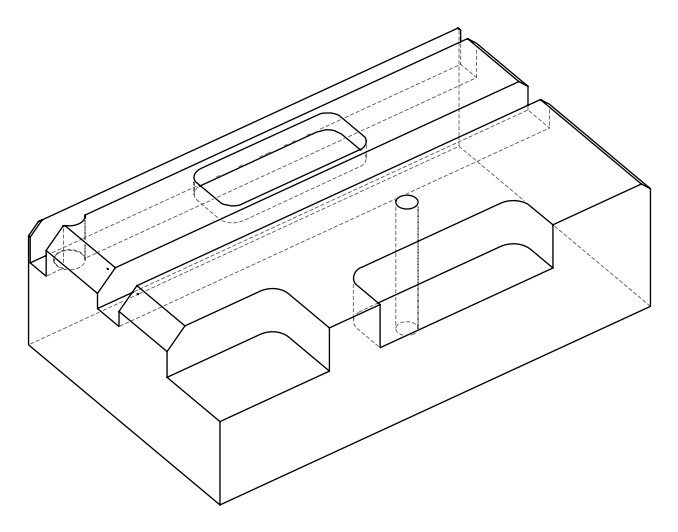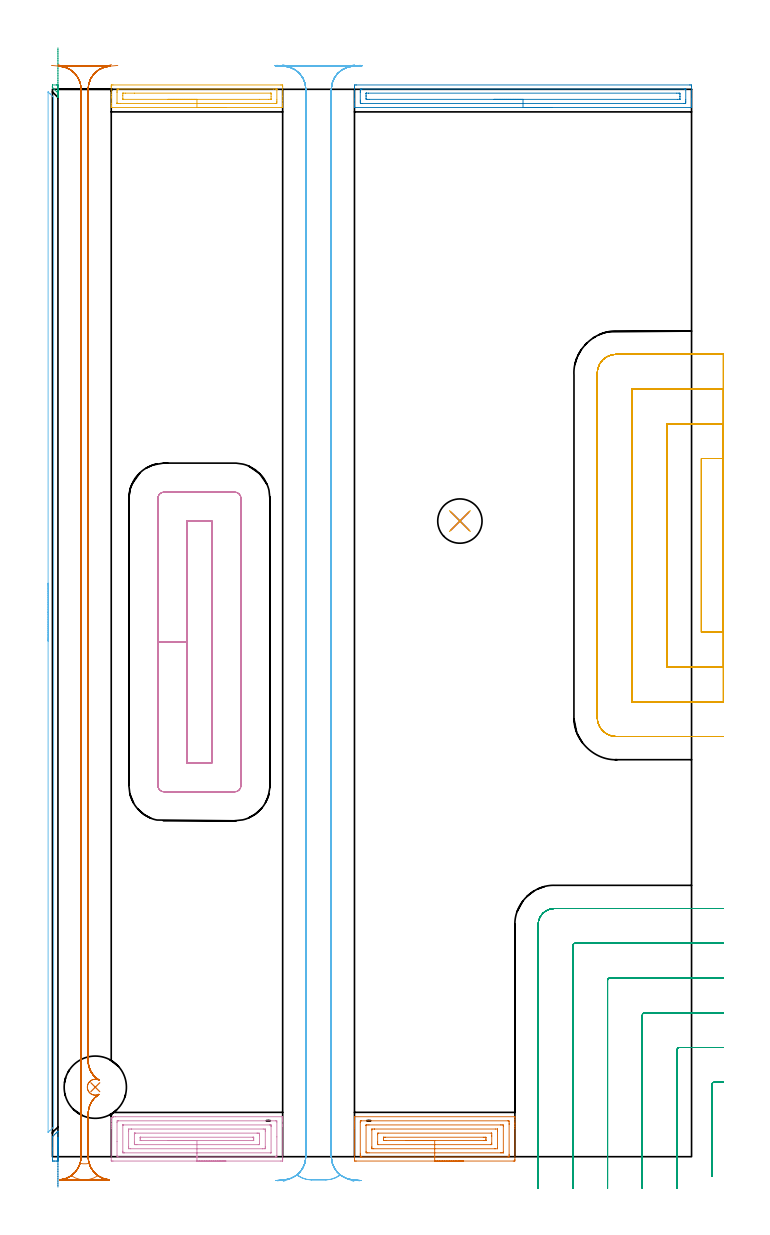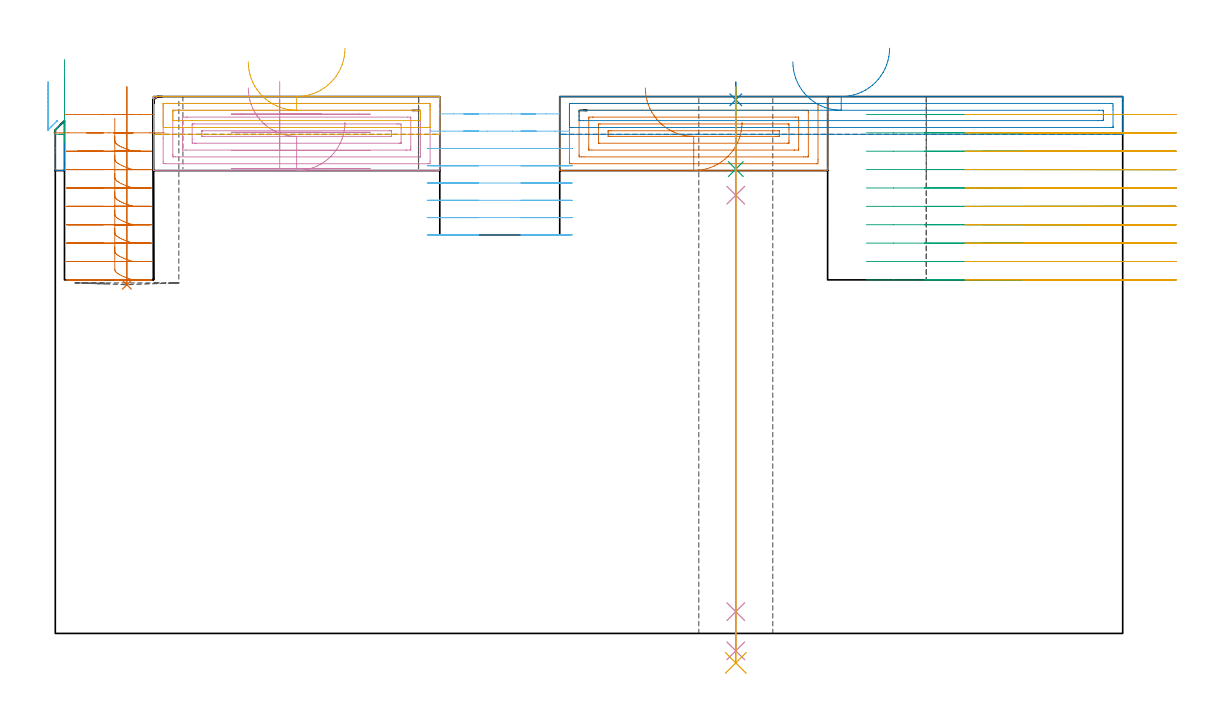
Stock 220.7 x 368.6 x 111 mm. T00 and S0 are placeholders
(PLAN: 17 operations, 8 tool changes, 87.5 min)
(1 INDEXABLE_INSERT_DRILL_BLIND_HOLE_FROM_SOLID | STEP1POCKET | NXT0302_014 | 0.17 min | 14014 mm3)
(2 AREA_MILL | FG_CHAMFER_SURFACE | UGT0205_001 | 0.25 min | 1073 mm3)
(3 AREA_MILL_1 | FG_CHAMFER_SURFACE_1 | UGT0205_001 | 0.17 min | 207 mm3)
(4 AREA_MILL_2 | FG_CHAMFER_SURFACE_2 | UGT0205_001 | 3.08 min | 8578 mm3)
(5 AREA_MILL_3 | FG_CHAMFER_SURFACE_3 | UGT0205_001 | 1.63 min | 2095 mm3)
(6 AREA_MILL_4 | FG_CHAMFER_SURFACE_4 | UGT0205_001 | 3.01 min | 8307 mm3)
(7 AREA_MILL_5 | FG_CHAMFER_SURFACE_5 | UGT0205_001 | 2.9 min | 8185 mm3)
(8 AREA_MILL_6 | FG_CHAMFER_SURFACE_6 | UGT0205_001 | 3.01 min | 3687 mm3)
(9 MILL_CORNER_NOTCH_RECTANGULAR | CORNER_NOTCH_RECTANGULAR | NXT0201_012 | Follow Part, ap 4, ae 75% | 13.46 min | 214292 mm3)
(10 MILL_RECTANGULAR_POCKET | POCKET_RECTANGULAR_STRAIGHT | UGT0201_094 | Follow Part, ap 5, ae 75% | 4.08 min | 87718 mm3)
(11 MILL_SLOT | SLOT_PARTIAL_RECTANGULAR | NXT0201_012 | Follow Part, ap 4, ae 75% | 23.76 min | 224306 mm3)
(12 MILL_RECTANGULAR_SLOT | SLOT_RECTANGULAR | NXT0201_012 | Follow Part, ap 4, ae 75% | 13.69 min | 259428 mm3)
(13 MILL_RECTANGULAR_SLOT_1 | SLOT_RECTANGULAR_1 | NXT0201_012 | Follow Part, ap 4, ae 75% | 17.2 min | 239631 mm3)
(14 SPOT_DRILL | STEP1HOLE | NXT0321_9005460120000 | 0.03 min | 16 mm3)
(15 DRILL_BLIND_HOLE_INTO_CENTER | STEP1HOLE | NXT0301_127 | 0.07 min | 1095 mm3)
(16 GUN_DRILL_THROUGH_HOLE | STEP1HOLE | UGT0307_006 | 0.54 min | 6108 mm3)
(17 DRILL_TO_ENLARGE_THROUGH_HOLE | STEP1HOLE | UGT0301_283 | 0.48 min | 13151 mm3)
(TOOL NXT0302_014 | Index. Insert Drill 21.5mm [880-D2150L25-03] | D21.5 PA176 FL65 Z2)
(TOOL UGT0205_001 | Chamfer Mill 20 x 3 x 45 deg. | D20 FL50 Z2)
(TOOL NXT0201_012 | ENDMILL 16mm [2P460-1600-NA 1630] | D16 FL38 Z6)
(TOOL UGT0201_094 | End mill 20 mm | D20 FL38 Z4)
(TOOL NXT0321_9005460120000 | NC Spot Drill, 142deg, 12mm, Carbide, Uncoated | D12 PA142 FL30 Z2)
(TOOL NXT0301_127 | Carbide Drill 10mm [861.1-1000-030A1-GP GC34] | D10 PA150 FL31.2 Z2)
(TOOL UGT0307_006 | Gun Drill 9 mm | D9 PA130 FL24 Z1)
(TOOL UGT0301_283 | Twist Drill 15.3 mm | D15.3 PA118 FL120 Z2)
(OP 1 INDEXABLE_INSERT_DRILL_BLIND_HOLE_FROM_SOLID)
G17 G21 G94 G90
T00 M6
G54
G17 G0 G90 X14.8 Y24. S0 M3
G43 Z121. H1
G94 G81 G98 Z72.1 F250. R113.
G80
M5
M2
(OP 2 AREA_MILL)
G17 G21 G94 G90
T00 M6
G54
G17 G0 G90 X1.9 Y3.655 S1061 M3
G43 Z121. H0
Z114.989
G94 G1 Y4.244 Z114.346 F250.
Y4.775 Z113.654
Y5.244 Z112.918
Y5.646 Z112.144
Y5.98 Z111.338
Y6.242 Z110.506
Y6.431 Z109.654
Y6.545 Z108.789
Y6.583 Z107.918
Y6.545 Z107.046
Y6.431 Z106.181
Y6.242 Z105.33
Y5.979 Z104.498
Y5.645 Z103.692
Y5.242 Z102.918
Y4.774 Z102.182
Y4.242 Z101.49
Y3.653 Z100.847
Y-0.783 Z96.413
X1.896 Y-1.156 Z96.04
X1.89 Y-1.491 Z95.705
X1.737 Y-1.496 Z95.702
X1.393 Y-1.5 Z95.7
X0.856
X0.511
X0.163 Y-1.496 Z95.702
X0.01 Y-1.491 Z95.705
X0. Y-1.156 Z96.04
Y2.339 Z99.533
Y3.086 Z100.284
Y3.213 Z100.411
Y6.708 Z103.907
X0.001 Y6.833 Z104.031
X0.01 Y6.899 Z104.097
X0.144 Y7.045 Z104.244
X0.68 Y7.582 Z104.778
X1.18 Y8.08 Z105.28
X1.393 Y8.294 Z105.492
X1.553 Y8.456 Z105.651
X1.835 Y8.736 Z105.935
X1.862 Y8.76 Z105.958
X1.89 Y8.783 Z105.977
X1.9 Y8.701 Z105.898
Y4.833 Z102.032
Y4.087 Z101.28
Y3.653 Z100.847
Y3.009 Z100.258
Y2.317 Z99.728
Y1.581 Z99.26
Y0.806 Z98.857
Y0. Z98.524
Y-0.832 Z98.263
Y-1.684 Z98.074
Y-2.549 Z97.961
Y-3.421 Z97.924
Y-4.292 Z97.963
Y-5.157 Z98.077
Y-6.008 Z98.267
Y-6.84 Z98.53
Y-7.646 Z98.864
Y-8.419 Z99.268
Y-9.155 Z99.737
Y-9.846 Z100.269
Y-10.489 Z100.859
G0 Z121.
M5
M2
(OP 3 AREA_MILL_1)
G17 G21 G94 G90
T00 M6
G54
G17 G0 G90 X1.899 Y382.922 S1061 M3
G43 Z121. H0
Z104.519
G94 G1 Y382.279 Z103.93 F250.
Y381.586 Z103.399
Y380.851 Z102.93
X1.9 Y380.077 Z102.527
Y379.271 Z102.193
Y378.439 Z101.931
Y377.587 Z101.742
Y376.722 Z101.628
Y375.851 Z101.59
Y374.979 Z101.628
Y374.114 Z101.742
Y373.262 Z101.931
Y372.43 Z102.193
Y371.624 Z102.527
Y370.851 Z102.93
Y370.115 Z103.399
Y369.423 Z103.93
Y368.78 Z104.519
X1.899 Y367.541 Z105.756
X1.89 Y367.463 Z105.833
X1.869 Y367.459 Z105.838
X1.81 Y367.463 Z105.836
X1.733 Y367.466 Z105.832
X1.366 Y367.833 Z105.465
X0.479 Y368.729 Z104.569
X0.428 Y368.78 Z104.518
X0.291 Y368.919 Z104.381
X0.183 Y369.03 Z104.269
X0.073 Y369.151 Z104.148
X0.019 Y369.22 Z104.078
X0.001 Y369.246 Z104.052
X-0.052 Y369.35 Z103.947
X-0.049 Y369.411 Z103.886
X-0.026 Y369.66 Z103.638
X-0.01 Y369.837 Z103.462
X0.006 Y370.097 Z103.203
X0.007 Y370.1 Z103.2
X0.035
X1.366
X1.589 Y370.099 Z103.201
X1.81 Y370.095 Z103.205
X1.898 Y370.092 Z103.206
X1.9 Y368.78 Z104.519
Y368.19 Z105.162
Y367.659 Z105.855
Y367.19 Z106.59
Y366.788 Z107.364
Y366.454 Z108.17
Y366.191 Z109.002
Y366.003 Z109.854
Y365.889 Z110.719
Y365.851 Z111.59
Y365.889 Z112.462
Y366.003 Z113.327
Y366.191 Z114.179
Y366.454 Z115.011
Y366.788 Z115.817
Y367.19 Z116.59
Y367.659 Z117.326
Y368.19 Z118.018
Y368.78 Z118.661
G0 Z121.
M5
M2
(OP 4 AREA_MILL_2)
G17 G21 G94 G90
T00 M6
G54
G17 G0 G90 X59.9 Y-1.5 S1061 M3
G43 Z121. H0
Z105.7
G94 G1 X59.862 Z104.828 F250.
X59.748 Z103.963
X59.559 Z103.112
X59.297 Z102.28
X58.963 Z101.474
X58.56 Z100.7
X58.091 Z99.964
X57.56 Z99.272
X56.971 Z98.629
X56.328 Z98.039
X55.636 Z97.508
X54.9 Z97.04
X54.126 Z96.637
X53.32 Z96.303
X52.488 Z96.041
X51.636 Z95.852
X50.772 Z95.738
X49.9 Z95.7
X20.902
X20.554 Y-1.496 Z95.702
X20.31 Y-1.492 Z95.706
X20.3 Y-1.244 Z95.954
Y9.703 Z106.897
Y10.28 Z107.477
Y10.591 Z107.787
Y11.168 Z108.364
Y11.479 Z108.674
Y12.101 Z109.3
Y12.633 Z109.832
X20.308 Y13.255 Z110.454
X20.31 Y13.263 Z110.462
X20.456 Y13.362 Z110.561
X20.537 Y13.415 Z110.614
X20.981 Y13.708 Z110.907
X21.12 Y13.797 Z110.988
X21.795 Y13.8 Z111.
X79.344
X79.49 Y13.797 Z110.988
X79.492 Y13.766 Z110.958
X79.5 Y13.418 Z110.617
Y12.989 Z110.188
Y12.367 Z109.562
Y11.168 Z108.365
Y10.591 Z107.785
Y-0.666 Z96.531
X79.497 Y-0.955 Z96.242
X79.492 Y-1.492 Z95.706
X79.439 Y-1.494 Z95.704
X78.898 Y-1.5 Z95.7
X49.9
Y-0.086 Z97.114
X22.687 Y-0.085 Z97.115
X22.31 Y-0.067 Z97.133
X22.301 Y0.317 Z97.517
X22.3 Y5.203 Z102.403
X22.301 Y11.863 Z109.063
X22.31 Y12.367 Z109.567
X22.669 Y12.385 Z109.585
X22.687 Y12.386 Z109.586
X77.113 Y12.385 Z109.585
X77.49 Y12.367 Z109.567
X77.499 Y11.983 Z109.183
X77.5 Y6.846 Z104.046
X77.499 Y0.437 Z97.637
X77.49 Y-0.067 Z97.133
X77.132 Y-0.085 Z97.115
X77.113 Y-0.086 Z97.114
X49.9
Y1.328 Z98.528
X24.853 Y1.329 Z98.529
X24.471 Y1.332 Z98.532
X24.345 Y1.335 Z98.535
X24.31 Y1.34 Z98.54
X24.305 Y1.425 Z98.625
X24.302 Y1.539 Z98.739
X24.3 Y1.709 Z98.909
Y1.88 Z99.08
X24.301 Y10.76 Z107.96
X24.31 Y10.931 Z108.131
X24.313 Y10.966 Z108.166
X24.329 Y10.968 Z108.168
X24.376 Y10.97 Z108.17
X24.471 Y10.971 Z108.171
X74.947
X75.329 Y10.968 Z108.168
X75.455 Y10.965 Z108.165
X75.49 Y10.96 Z108.16
X75.495 Y10.875 Z108.075
X75.498 Y10.761 Z107.961
X75.5 Y10.591 Z107.791
Y10.42 Z107.62
X75.499 Y1.54 Z98.74
X75.49 Y1.369 Z98.569
X75.487 Y1.334 Z98.534
X75.471 Y1.332 Z98.532
X75.424 Y1.33 Z98.53
X75.329 Y1.329 Z98.529
X49.9 Y1.328 Z98.528
Y2.743 Z99.943
X27.002
X26.373 Y2.75 Z99.95
X26.31 Y2.757 Z99.957
X26.305 Y2.85 Z100.05
X26.302 Y3.047 Z100.247
X26.3 Y3.442 Z100.642
Y8.814 Z106.014
X26.302 Y9.236 Z106.436
X26.305 Y9.447 Z106.647
X26.31 Y9.546 Z106.746
X26.408 Y9.551 Z106.751
X27.148 Y9.557 Z106.757
X27.294
X72.799
X73.427 Y9.55 Z106.75
X73.49 Y9.543 Z106.743
X73.495 Y9.45 Z106.65
X73.498 Y9.253 Z106.453
X73.5 Y8.858 Z106.058
Y3.486 Z100.686
X73.498 Y3.064 Z100.264
X73.495 Y2.853 Z100.053
X73.49 Y2.754 Z99.954
X73.392 Y2.749 Z99.949
X72.652 Y2.743 Z99.943
X72.506
X49.9
Y4.157 Z101.357
X29.15
X28.933 Y4.158 Z101.358
X28.715 Y4.161 Z101.361
X28.31 Y4.171 Z101.371
X28.306 Y4.374 Z101.574
X28.3 Y5.003 Z102.203
Y7.926 Z105.126
X28.302 Y8.084 Z105.284
X28.305 Y8.122 Z105.322
X28.309 Y8.136 Z105.336
X28.352 Y8.139 Z105.339
X28.497 Y8.142 Z105.342
X28.715 Y8.143 Z105.343
X70.65
X70.867 Y8.142 Z105.342
X71.085 Y8.139 Z105.339
X71.49 Y8.129 Z105.329
X71.494 Y7.926 Z105.126
X71.5 Y7.297 Z104.497
Y4.374 Z101.574
X71.498 Y4.216 Z101.416
X71.495 Y4.178 Z101.378
X71.491 Y4.164 Z101.364
X71.448 Y4.161 Z101.361
X71.303 Y4.158 Z101.358
X71.085 Y4.157 Z101.357
X49.9
Y5.571 Z102.771
X30.717
X30.405 Y5.573 Z102.773
X30.342 Y5.575 Z102.775
X30.316 Y5.578 Z102.778
X30.31 Y5.589 Z102.789
X30.303 Y5.674 Z102.874
X30.301 Y6.15 Z103.35
X30.302 Y6.563 Z103.763
X30.308 Y6.703 Z103.903
X30.31 Y6.722 Z103.922
X30.319 Y6.724 Z103.924
X30.354 Y6.727 Z103.927
X30.426 Y6.728 Z103.928
X69.083
X69.395 Y6.727 Z103.927
X69.458 Y6.725 Z103.925
X69.484 Y6.722 Z103.922
X69.49 Y6.711 Z103.911
X69.497 Y6.626 Z103.826
X69.499 Y6.15 Z103.35
X69.498 Y5.737 Z102.937
X69.492 Y5.597 Z102.797
X69.49 Y5.578 Z102.778
X69.481 Y5.576 Z102.776
X69.446 Y5.573 Z102.773
X69.374 Y5.572 Z102.772
X49.9 Y5.571 Z102.771
X49.028 Z102.809
X48.163 Z102.923
X47.312 Z103.112
X46.48 Z103.374
X45.674 Z103.708
X44.9 Z104.111
X44.164 Z104.58
X43.472 Z105.111
X42.829 Z105.7
X42.24 Z106.343
X41.708 Z107.035
X41.24 Z107.771
X40.837 Z108.545
X40.503 Z109.351
X40.241 Z110.183
X40.052 Z111.035
X39.938 Z111.899
X39.9 Z112.771
G0 Z121.
M5
M2
(OP 5 AREA_MILL_3)
G17 G21 G94 G90
T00 M6
G54
G17 G0 G90 X59.9 Y362.3 S1061 M3
G43 Z121. H0
G94 G1 X59.862 Z120.128 F250.
X59.748 Z119.263
X59.559 Z118.412
X59.297 Z117.58
X58.963 Z116.774
X58.56 Z116.
X58.092 Z115.264
X57.56 Z114.572
X56.971 Z113.929
X56.328 Z113.339
X55.636 Z112.808
X54.9 Z112.34
X54.126 Z111.937
X53.32 Z111.603
X52.488 Z111.341
X51.636 Z111.152
X50.772 Z111.038
X49.9 Z111.
X20.456
X20.31 Y362.302 Z110.988
X20.302 Y362.435 Z110.857
X20.3 Y362.574 Z110.725
Y362.954 Z110.345
Y363.568 Z109.726
Y365.63 Z107.667
Y366.197 Z107.097
Y366.792 Z106.503
Y369.424 Z103.873
X20.303 Y369.709 Z103.588
X20.31 Y370.092 Z103.205
X20.508 Y370.096 Z103.202
X20.902 Y370.1 Z103.2
X78.898 Y370.099 Z103.201
X79.292 Y370.096 Z103.202
X79.49 Y370.092 Z103.205
X79.5 Y369.709 Z103.588
Y366.2 Z107.095
Y364.753 Z108.544
Y363.568 Z109.726
Y362.954 Z110.345
Y362.574 Z110.725
X79.498 Y362.435 Z110.857
X79.49 Y362.302 Z110.988
X79.344 Y362.3 Z111.
X49.9
Y363.714 Z109.586
X23.431
X22.687 Y363.715 Z109.585
X22.536 Y363.717 Z109.583
X22.342 Y363.721 Z109.579
X22.309 Y363.729 Z109.571
X22.305 Y363.754 Z109.546
X22.303 Y363.781 Z109.519
X22.3 Y363.948 Z109.352
Y367.457 Z105.843
X22.303 Y367.954 Z105.346
X22.308 Y368.327 Z104.973
X22.325 Y368.679 Z104.621
X22.687 Y368.684 Z104.616
X22.836 Y368.685 Z104.615
X76.369 Y368.686 Z104.614
X77.113 Y368.685 Z104.615
X77.264 Y368.683 Z104.617
X77.458 Y368.679 Z104.621
X77.491 Y368.671 Z104.629
X77.495 Y368.646 Z104.654
X77.497 Y368.619 Z104.681
X77.5 Y368.451 Z104.849
Y364.943 Z108.357
X77.497 Y364.446 Z108.854
X77.492 Y364.073 Z109.227
X77.475 Y363.721 Z109.579
X77.113 Y363.716 Z109.584
X76.964 Y363.715 Z109.585
X49.9 Y363.714 Z109.586
Y365.128 Z108.172
X24.405 Y365.129 Z108.171
X24.353 Y365.131 Z108.169
X24.32 Y365.134 Z108.166
X24.31 Y365.137 Z108.163
X24.308 Y365.155 Z108.145
X24.302 Y365.323 Z107.977
X24.3 Y365.491 Z107.809
Y366.368 Z106.932
X24.302 Y367.077 Z106.223
X24.305 Y367.241 Z106.059
X24.31 Y367.263 Z106.037
X24.325 Y367.266 Z106.034
X24.373 Y367.269 Z106.031
X24.471 Y367.27 Z106.03
X25.166 Y367.271 Z106.029
X28.289
X75.395
X75.447 Y367.269 Z106.031
X75.48 Y367.265 Z106.035
X75.49 Y367.263 Z106.037
X75.492 Y367.245 Z106.055
X75.498 Y367.077 Z106.223
X75.5 Y366.909 Z106.391
Y366.032 Z107.268
X75.498 Y365.323 Z107.977
X75.495 Y365.159 Z108.141
X75.49 Y365.137 Z108.163
X75.475 Y365.134 Z108.166
X75.427 Y365.131 Z108.169
X75.329 Y365.129 Z108.171
X74.634 Y365.128 Z108.172
X71.542
X49.9
X49.028 Z108.21
X48.164 Z108.323
X47.312 Z108.512
X46.48 Z108.775
X45.674 Z109.108
X44.9 Z109.511
X44.164 Z109.98
X43.472 Z110.511
X42.829 Z111.1
X42.24 Z111.744
X41.708 Z112.436
X41.24 Z113.172
X40.837 Z113.945
X40.503 Z114.751
X40.241 Z115.583
X40.052 Z116.435
X39.938 Z117.3
X39.9 Z118.172
G0 Z121.
M5
M2
(OP 6 AREA_MILL_4)
G17 G21 G94 G90
T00 M6
G54
G17 G0 G90 X-1.5 Y178.05 S1061 M3
G43 Z121. H0
Z114.1
G94 G1 Y178.088 Z113.228 F250.
Y178.202 Z112.364
Y178.391 Z111.512
Y178.653 Z110.68
Y178.987 Z109.874
Y179.39 Z109.1
Y179.859 Z108.364
Y180.39 Z107.672
Y180.979 Z107.029
Y181.622 Z106.44
Y182.314 Z105.909
Y183.05 Z105.44
Y183.824 Z105.037
Y184.63 Z104.703
Y185.462 Z104.441
Y186.314 Z104.252
Y187.178 Z104.138
Y188.05 Z104.1
Y367.428
X-1.497 Y367.683 Z104.103
X-1.495 Y367.685 Z104.104
X-1.482 Y367.683 Z104.117
X-0.993 Y367.194 Z104.603
X-0.887 Y367.087 Z104.712
X-0.804 Y367.004 Z104.796
X-0.698 Y366.899 Z104.898
X0.335 Y365.865 Z105.934
X0.347 Y365.853 Z105.944
X0.4 Y365.795 Z105.981
Y365.301 Z106.
Y10.799
Y10.305 Z105.981
X0.347 Y10.245 Z105.944
X-0.887 Y9.013 Z104.713
X-1.333 Y8.566 Z104.265
X-1.435 Y8.468 Z104.163
X-1.492 Y8.419 Z104.106
X-1.499 Y8.534 Z104.101
X-1.5 Y8.566 Z104.1
Y188.05
Y188.922 Z104.138
Y189.787 Z104.252
Y190.638 Z104.441
Y191.47 Z104.703
Y192.276 Z105.037
Y193.05 Z105.44
Y193.786 Z105.909
Y194.478 Z106.44
Y195.121 Z107.029
Y195.71 Z107.672
Y196.242 Z108.364
Y196.71 Z109.1
Y197.113 Z109.874
Y197.447 Z110.68
Y197.709 Z111.512
Y197.898 Z112.364
Y198.012 Z113.228
Y198.05 Z114.1
G0 Z121.
M5
M2
(OP 7 AREA_MILL_5)
G17 G21 G94 G90
T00 M6
G54
G17 G0 G90 X142. Y-1.5 S1061 M3
G43 Z121. H0
Z105.7
G94 G1 X141.962 Z104.828 F250.
X141.848 Z103.963
X141.659 Z103.112
X141.397 Z102.28
X141.063 Z101.474
X140.66 Z100.7
X140.192 Z99.964
X139.66 Z99.272
X139.071 Z98.629
X138.428 Z98.039
X137.736 Z97.508
X137. Z97.04
X136.226 Z96.637
X135.42 Z96.303
X134.588 Z96.041
X133.737 Z95.852
X132.872 Z95.738
X132. Z95.7
X104.866
X104.519 Y-1.496 Z95.702
X104.31 Y-1.491 Z95.705
X104.3 Y-1.278 Z95.919
Y9.703 Z106.897
Y10.349 Z107.546
Y10.591 Z107.788
Y11.237 Z108.434
Y11.479 Z108.675
Y11.963 Z109.162
Y12.771 Z109.97
Y13.255 Z110.454
Y13.503 Z110.702
X104.306 Y13.774 Z110.966
X104.31 Y13.797 Z110.989
X104.421 Y13.8 Z111.
X159.579
X159.69 Y13.797 Z110.989
X159.694 Y13.774 Z110.966
X159.7 Y13.503 Z110.702
Y12.771 Z109.97
Y11.963 Z109.162
Y11.479 Z108.675
Y11.237 Z108.434
Y10.591 Z107.788
Y10.349 Z107.546
Y9.703 Z106.897
Y-0.955 Z96.242
X159.698 Y-1.28 Z95.917
X159.69 Y-1.491 Z95.705
X159.479 Y-1.499 Z95.699
X159.134 Y-1.5 Z95.7
X132.
Y-0.086 Z97.114
X106.664 Y-0.085 Z97.115
X106.645
X106.31 Y-0.067 Z97.133
X106.302 Y0.276 Z97.476
X106.3 Y0.821 Z98.021
Y1.166 Z98.366
X106.301 Y11.822 Z109.022
X106.31 Y12.367 Z109.567
X106.627 Y12.385 Z109.585
X106.645
X157.336
X157.355
X157.69 Y12.367 Z109.567
X157.698 Y12.024 Z109.224
X157.7 Y11.479 Z108.679
Y11.134 Z108.334
Y0.821 Z98.021
X157.699 Y0.478 Z97.678
X157.69 Y-0.067 Z97.133
X157.373 Y-0.085 Z97.115
X157.355
X132. Y-0.086 Z97.114
Y1.328 Z98.528
X109.314 Y1.329 Z98.529
X108.804 Y1.331 Z98.531
X108.425 Y1.335 Z98.535
X108.31 Y1.343 Z98.543
X108.303 Y1.585 Z98.785
X108.301 Y1.709 Z98.909
X108.3 Y10.715 Z107.915
X108.303 Y10.839 Z108.039
X108.309 Y10.922 Z108.122
X108.315 Y10.965 Z108.165
X108.33 Y10.967 Z108.167
X108.425 Y10.969 Z108.169
X108.933 Y10.971 Z108.171
X109.314 Y10.972 Z108.172
X154.686 Y10.971 Z108.171
X155.196 Y10.969 Z108.169
X155.575 Y10.964 Z108.164
X155.69 Y10.957 Z108.157
X155.697 Y10.715 Z107.915
X155.699 Y10.591 Z107.791
X155.7 Y1.585 Z98.785
X155.697 Y1.461 Z98.661
X155.691 Y1.378 Z98.578
X155.685 Y1.334 Z98.534
X155.67 Y1.333 Z98.533
X155.575 Y1.331 Z98.531
X155.067 Y1.329 Z98.529
X154.686 Y1.328 Z98.528
X132.
Y2.743 Z99.943
X110.947
X110.336 Y2.75 Z99.95
X110.31 Y2.753 Z99.953
X110.306 Y2.791 Z99.991
X110.302 Y2.876 Z100.076
X110.301 Y3.047 Z100.247
X110.3 Y3.39 Z100.59
X110.301 Y9.21 Z106.41
X110.302 Y9.408 Z106.608
X110.306 Y9.507 Z106.707
X110.31 Y9.55 Z106.75
X110.354 Y9.552 Z106.752
X111.094 Y9.557 Z106.757
X111.239
X153.053
X153.665 Y9.55 Z106.75
X153.69 Y9.547 Z106.747
X153.694 Y9.509 Z106.709
X153.698 Y9.424 Z106.624
X153.699 Y9.253 Z106.453
X153.7 Y8.91 Z106.11
X153.699 Y3.09 Z100.29
X153.698 Y2.891 Z100.091
X153.694 Y2.793 Z99.993
X153.69 Y2.75 Z99.95
X153.646 Y2.748 Z99.948
X152.907 Y2.743 Z99.943
X152.761
X132.
Y4.157 Z101.357
X112.511 Y4.158 Z101.358
X112.395 Y4.16 Z101.36
X112.324 Y4.164 Z101.364
X112.31 Y4.185 Z101.385
X112.305 Y4.374 Z101.574
X112.3 Y4.945 Z102.145
Y5.262 Z102.462
Y7.61 Z104.81
X112.302 Y7.926 Z105.126
X112.305 Y8.069 Z105.269
X112.31 Y8.134 Z105.334
X112.439 Y8.138 Z105.338
X112.656 Y8.142 Z105.342
X151.489
X151.605 Y8.14 Z105.34
X151.676 Y8.136 Z105.336
X151.69 Y8.115 Z105.315
X151.695 Y7.926 Z105.126
X151.7 Y7.355 Z104.555
Y7.038 Z104.238
Y4.69 Z101.89
X151.698 Y4.374 Z101.574
X151.695 Y4.231 Z101.431
X151.69 Y4.166 Z101.366
X151.562 Y4.162 Z101.362
X151.344 Y4.158 Z101.358
X132. Y4.157 Z101.357
Y5.571 Z102.771
X115.231 Y5.572 Z102.772
X114.652 Y5.575 Z102.775
X114.335 Y5.578 Z102.778
X114.309 Y5.585 Z102.785
X114.304 Y5.609 Z102.809
X114.301 Y6.15 Z103.35
Y6.501 Z103.701
X114.305 Y6.619 Z103.819
X114.31 Y6.711 Z103.911
X114.315 Y6.723 Z103.923
X114.327 Y6.725 Z103.925
X114.362 Y6.727 Z103.927
X114.652 Y6.728 Z103.928
X114.962 Y6.729 Z103.929
X148.769 Y6.728 Z103.928
X149.348 Y6.725 Z103.925
X149.665 Y6.722 Z103.922
X149.691 Y6.715 Z103.915
X149.696 Y6.691 Z103.891
X149.699 Y6.15 Z103.35
Y5.799 Z102.999
X149.695 Y5.681 Z102.881
X149.69 Y5.589 Z102.789
X149.685 Y5.577 Z102.777
X149.673 Y5.575 Z102.775
X149.638 Y5.573 Z102.773
X149.348 Y5.571 Z102.771
X149.038
X132.
X131.128 Z102.809
X130.264 Z102.923
X129.412 Z103.112
X128.58 Z103.374
X127.774 Z103.708
X127. Z104.111
X126.264 Z104.579
X125.572 Z105.111
X124.929 Z105.7
X124.34 Z106.343
X123.809 Z107.035
X123.34 Z107.771
X122.937 Z108.545
X122.603 Z109.351
X122.341 Z110.183
X122.152 Z111.035
X122.038 Z111.899
X122. Z112.771
G0 Z121.
M5
M2
(OP 8 AREA_MILL_6)
G17 G21 G94 G90
T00 M6
G54
G17 G0 G90 X172.5 Y362.3 S1061 M3
G43 Z121. H0
G94 G1 X172.462 Z120.128 F250.
X172.348 Z119.263
X172.159 Z118.412
X171.897 Z117.58
X171.563 Z116.774
X171.16 Z116.
X170.691 Z115.264
X170.16 Z114.572
X169.571 Z113.929
X168.928 Z113.339
X168.236 Z112.808
X167.5 Z112.34
X166.726 Z111.937
X165.92 Z111.603
X165.088 Z111.341
X164.236 Z111.152
X163.372 Z111.038
X162.5 Z111.
X104.465
X104.31 Y362.302 Z110.988
X104.302 Y362.442 Z110.85
X104.3 Y362.589 Z110.711
Y362.922 Z110.378
Y363.568 Z109.726
Y364.769 Z108.528
Y365.323 Z107.971
Y369.432 Z103.865
X104.303 Y369.709 Z103.588
X104.31 Y370.092 Z103.205
X104.516 Y370.096 Z103.202
X104.911 Y370.1 Z103.2
X220.089 Y370.099 Z103.201
X220.484 Y370.096 Z103.202
X220.69 Y370.092 Z103.205
X220.7 Y369.709 Z103.588
Y365.323 Z107.971
Y364.769 Z108.528
Y364.446 Z108.85
Y363.892 Z109.404
Y363.568 Z109.726
Y362.922 Z110.378
Y362.588 Z110.711
X220.698 Y362.442 Z110.85
X220.69 Y362.302 Z110.988
X220.535 Y362.3 Z111.
X162.5
Y363.714 Z109.586
X106.846 Y363.715 Z109.585
X106.697 Y363.716 Z109.584
X106.334 Y363.721 Z109.579
X106.309 Y364.065 Z109.235
X106.303 Y364.446 Z108.854
X106.3 Y364.835 Z108.465
Y367.467 Z105.833
X106.303 Y367.954 Z105.346
X106.309 Y368.335 Z104.965
X106.334 Y368.679 Z104.621
X106.697 Y368.684 Z104.616
X106.846 Y368.685 Z104.615
X218.303
X218.453 Y368.684 Z104.616
X218.654 Y368.679 Z104.621
X218.691 Y368.674 Z104.626
X218.695 Y368.647 Z104.653
X218.698 Y368.617 Z104.683
X218.7 Y368.442 Z104.858
Y364.933 Z108.367
X218.697 Y364.446 Z108.854
X218.691 Y364.065 Z109.235
X218.666 Y363.721 Z109.579
X218.303 Y363.716 Z109.584
X218.154 Y363.715 Z109.585
X162.5 Y363.714 Z109.586
Y365.128 Z108.172
X109.375 Y365.129 Z108.171
X108.677 Y365.132 Z108.168
X108.482 Y365.135 Z108.165
X108.31 Y365.15 Z108.15
X108.304 Y365.323 Z107.977
X108.301 Y365.501 Z107.799
X108.3 Y366.2 Z107.1
Y366.379 Z106.921
X108.304 Y367.077 Z106.223
X108.307 Y367.25 Z106.05
X108.316 Y367.265 Z106.035
X108.335 Y367.268 Z106.032
X108.384 Y367.27 Z106.03
X108.482 Y367.271 Z106.029
X109.177 Y367.272 Z106.028
X215.625 Y367.271 Z106.029
X216.323 Y367.268 Z106.032
X216.518 Y367.264 Z106.036
X216.69 Y367.25 Z106.05
X216.695 Y367.077 Z106.223
X216.699 Y366.899 Z106.401
X216.7 Y366.2 Z107.1
Y366.021 Z107.279
X216.696 Y365.323 Z107.977
X216.693 Y365.15 Z108.15
X216.684 Y365.135 Z108.165
X216.665 Y365.132 Z108.168
X216.616 Y365.13 Z108.17
X216.518 Y365.129 Z108.171
X215.823 Y365.128 Z108.172
X162.5
X161.628 Z108.21
X160.763 Z108.323
X159.912 Z108.512
X159.08 Z108.775
X158.274 Z109.108
X157.5 Z109.511
X156.764 Z109.98
X156.072 Z110.511
X155.429 Z111.1
X154.84 Z111.744
X154.308 Z112.436
X153.84 Z113.172
X153.437 Z113.945
X153.103 Z114.751
X152.841 Z115.583
X152.652 Z116.435
X152.538 Z117.3
X152.5 Z118.172
G0 Z121.
M5
M2
(OP 9 MILL_CORNER_NOTCH_RECTANGULAR)
G17 G21 G94 G90
T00 M6
G54
G17 G0 G90 X231.7 Y25.7 S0 M3
G43 Z121.106 H1
Z107.305
G94 G1 X228.7 F250.
X228.495 F500.
G3 X227.7 Y24.905 R0.8
G1 Y-3.873
Y-6.873 F250.
G0 Z121.106
X231.7 Y37.7
Z107.305
G1 X228.7
X216.495 F500.
G3 X215.7 Y36.905 R0.8
G1 Y-7.746
X215.699 Y-8.
X215.683 Y-11. F250.
G0 Z121.106
X231.7 Y49.7
Z107.305
G1 X228.7
X204.495 F500.
G3 X203.7 Y48.905 R0.8
G1 Y-7.746
X203.699 Y-8.
X203.678 Y-11. F250.
G0 Z121.106
X231.7 Y61.7
Z107.305
G1 X228.7
X192.496 F500.
G3 X191.7 Y60.904 R0.8
G1 Y-7.746
G2 X191.699 Y-8. R24.
G1 X191.667 Y-11. F250.
G0 Z121.106
X231.7 Y73.7
Z107.305
G1 X228.7
X180.496 F500.
G3 X179.7 Y72.904 R0.8
G1 Y-7.746
G2 X179.697 Y-8. R12.
G1 X179.634 Y-10.999 F250.
G0 Z121.106
X231.7 Y85.7
Z107.305
G1 X228.7
X173.3 F500.
G3 X167.7 Y80.1 R5.6
G1 Y-7.746
Y-10.746 F250.
G0 Z121.106
X231.7 Y25.7
Z103.505
G1 X228.7
X228.495 F500.
G3 X227.7 Y24.905 R0.8
G1 Y-3.873
Y-6.873 F250.
G0 Z121.106
X231.7 Y37.7
Z103.505
G1 X228.7
X216.495 F500.
G3 X215.7 Y36.905 R0.8
G1 Y-7.911
Y-8.
X215.694 Y-11. F250.
G0 Z121.106
X231.7 Y49.7
Z103.505
G1 X228.7
X204.495 F500.
G3 X203.7 Y48.905 R0.8
G1 Y-7.911
Y-8.
X203.692 Y-11. F250.
G0 Z121.106
X231.7 Y61.7
Z103.505
G1 X228.7
X192.496 F500.
G3 X191.7 Y60.904 R0.8
G1 Y-7.911
Y-8.
X191.689 Y-11. F250.
G0 Z121.106
X231.7 Y73.7
Z103.505
G1 X228.7
X180.496 F500.
G3 X179.7 Y72.904 R0.8
G1 Y-7.911
Y-8.
X179.677 Y-11. F250.
G0 Z121.106
X231.7 Y85.7
Z103.505
G1 X228.7
X173.3 F500.
G3 X167.7 Y80.1 R5.6
G1 Y-7.911
Y-10.911 F250.
G0 Z121.106
X231.7 Y25.7
Z99.704
G1 X228.7
X228.495 F500.
G3 X227.7 Y24.905 R0.8
G1 Y-3.873
Y-6.873 F250.
G0 Z121.106
X231.7 Y37.7
Z99.704
G1 X228.7
X216.495 F500.
G3 X215.7 Y36.905 R0.8
G1 Y-8.
Y-11. F250.
G0 Z121.106
X231.7 Y49.7
Z99.704
G1 X228.7
X204.495 F500.
G3 X203.7 Y48.905 R0.8
G1 Y-8.
Y-11. F250.
G0 Z121.106
X231.7 Y61.7
Z99.704
G1 X228.7
X192.496 F500.
G3 X191.7 Y60.904 R0.8
G1 Y-8.
Y-11. F250.
G0 Z121.106
X231.7 Y73.7
Z99.704
G1 X228.7
X180.496 F500.
G3 X179.7 Y72.904 R0.8
G1 Y-8.
Y-11. F250.
G0 Z121.106
X231.7 Y85.7
Z99.704
G1 X228.7
X173.3 F500.
G3 X167.7 Y80.1 R5.6
G1 Y-8.
Y-11. F250.
G0 Z121.106
X231.7 Y25.7
Z95.903
G1 X228.7
X228.495 F500.
G3 X227.7 Y24.905 R0.8
G1 Y-3.873
Y-6.873 F250.
G0 Z121.106
X231.7 Y37.7
Z95.903
G1 X228.7
X216.495 F500.
G3 X215.7 Y36.905 R0.8
G1 Y-8.
Y-11. F250.
G0 Z121.106
X231.7 Y49.7
Z95.903
G1 X228.7
X204.495 F500.
G3 X203.7 Y48.905 R0.8
G1 Y-8.
Y-11. F250.
G0 Z121.106
X231.7 Y61.7
Z95.903
G1 X228.7
X192.496 F500.
G3 X191.7 Y60.904 R0.8
G1 Y-8.
Y-11. F250.
G0 Z121.106
X231.7 Y73.7
Z95.903
G1 X228.7
X180.496 F500.
G3 X179.7 Y72.904 R0.8
G1 Y-8.
Y-11. F250.
G0 Z121.106
X231.7 Y85.7
Z95.903
G1 X228.7
X173.3 F500.
G3 X167.7 Y80.1 R5.6
G1 Y-8.
Y-11. F250.
G0 Z121.106
X231.7 Y25.7
Z92.103
G1 X228.7
X228.495 F500.
G3 X227.7 Y24.905 R0.8
G1 Y-3.873
Y-6.873 F250.
G0 Z121.106
X231.7 Y37.7
Z92.103
G1 X228.7
X216.495 F500.
G3 X215.7 Y36.905 R0.8
G1 Y-8.
Y-11. F250.
G0 Z121.106
X231.7 Y49.7
Z92.103
G1 X228.7
X204.495 F500.
G3 X203.7 Y48.905 R0.8
G1 Y-8.
Y-11. F250.
G0 Z121.106
X231.7 Y61.7
Z92.103
G1 X228.7
X192.496 F500.
G3 X191.7 Y60.904 R0.8
G1 Y-8.
Y-11. F250.
G0 Z121.106
X231.7 Y73.7
Z92.103
G1 X228.7
X180.496 F500.
G3 X179.7 Y72.904 R0.8
G1 Y-8.
Y-11. F250.
G0 Z121.106
X231.7 Y85.7
Z92.103
G1 X228.7
X173.3 F500.
G3 X167.7 Y80.1 R5.6
G1 Y-8.
Y-11. F250.
G0 Z121.106
X231.7 Y25.7
Z88.302
G1 X228.7
X228.495 F500.
G3 X227.7 Y24.905 R0.8
G1 Y-3.873
Y-6.873 F250.
G0 Z121.106
X231.7 Y37.7
Z88.302
G1 X228.7
X216.495 F500.
G3 X215.7 Y36.905 R0.8
G1 Y-8.
Y-11. F250.
G0 Z121.106
X231.7 Y49.7
Z88.302
G1 X228.7
X204.495 F500.
G3 X203.7 Y48.905 R0.8
G1 Y-8.
Y-11. F250.
G0 Z121.106
X231.7 Y61.7
Z88.302
G1 X228.7
X192.496 F500.
G3 X191.7 Y60.904 R0.8
G1 Y-8.
Y-11. F250.
G0 Z121.106
X231.7 Y73.7
Z88.302
G1 X228.7
X180.496 F500.
G3 X179.7 Y72.904 R0.8
G1 Y-8.
Y-11. F250.
G0 Z121.106
X231.7 Y85.7
Z88.302
G1 X228.7
X173.3 F500.
G3 X167.7 Y80.1 R5.6
G1 Y-8.
Y-11. F250.
G0 Z121.106
X231.7 Y25.7
Z84.502
G1 X228.7
X228.495 F500.
G3 X227.7 Y24.905 R0.8
G1 Y-3.873
Y-6.873 F250.
G0 Z121.106
X231.7 Y37.7
Z84.502
G1 X228.7
X216.495 F500.
G3 X215.7 Y36.905 R0.8
G1 Y-8.
Y-11. F250.
G0 Z121.106
X231.7 Y49.7
Z84.502
G1 X228.7
X204.495 F500.
G3 X203.7 Y48.905 R0.8
G1 Y-8.
Y-11. F250.
G0 Z121.106
X231.7 Y61.7
Z84.502
G1 X228.7
X192.496 F500.
G3 X191.7 Y60.904 R0.8
G1 Y-8.
Y-11. F250.
G0 Z121.106
X231.7 Y73.7
Z84.502
G1 X228.7
X180.496 F500.
G3 X179.7 Y72.904 R0.8
G1 Y-8.
Y-11. F250.
G0 Z121.106
X231.7 Y85.7
Z84.502
G1 X228.7
X173.3 F500.
G3 X167.7 Y80.1 R5.6
G1 Y-8.
Y-11. F250.
G0 Z121.106
X231.7 Y25.7
Z80.701
G1 X228.7
X228.495 F500.
G3 X227.7 Y24.905 R0.8
G1 Y-3.873
Y-6.873 F250.
G0 Z121.106
X231.7 Y37.7
Z80.701
G1 X228.7
X216.495 F500.
G3 X215.7 Y36.905 R0.8
G1 Y-8.
Y-11. F250.
G0 Z121.106
X231.7 Y49.7
Z80.701
G1 X228.7
X204.495 F500.
G3 X203.7 Y48.905 R0.8
G1 Y-8.
Y-11. F250.
G0 Z121.106
X231.7 Y61.7
Z80.701
G1 X228.7
X192.496 F500.
G3 X191.7 Y60.904 R0.8
G1 Y-8.
Y-11. F250.
G0 Z121.106
X231.7 Y73.7
Z80.701
G1 X228.7
X180.496 F500.
G3 X179.7 Y72.904 R0.8
G1 Y-8.
Y-11. F250.
G0 Z121.106
X231.7 Y85.7
Z80.701
G1 X228.7
X173.3 F500.
G3 X167.7 Y80.1 R5.6
G1 Y-8.
Y-11. F250.
G0 Z121.106
X231.7 Y25.7
Z76.901
G1 X228.7
X228.495 F500.
G3 X227.7 Y24.905 R0.8
G1 Y-3.873
Y-6.873 F250.
G0 Z121.106
X231.7 Y37.7
Z76.901
G1 X228.7
X216.495 F500.
G3 X215.7 Y36.905 R0.8
G1 Y-8.
Y-11. F250.
G0 Z121.106
X231.7 Y49.7
Z76.901
G1 X228.7
X204.495 F500.
G3 X203.7 Y48.905 R0.8
G1 Y-8.
Y-11. F250.
G0 Z121.106
X231.7 Y61.7
Z76.901
G1 X228.7
X192.496 F500.
G3 X191.7 Y60.904 R0.8
G1 Y-8.
Y-11. F250.
G0 Z121.106
X231.7 Y73.7
Z76.901
G1 X228.7
X180.496 F500.
G3 X179.7 Y72.904 R0.8
G1 Y-8.
Y-11. F250.
G0 Z121.106
X231.7 Y85.7
Z76.901
G1 X228.7
X173.3 F500.
G3 X167.7 Y80.1 R5.6
G1 Y-8.
Y-11. F250.
G0 Z121.106
X231.7 Y25.7
Z73.1
G1 X228.7
X228.495 F500.
G3 X227.7 Y24.905 R0.8
G1 Y-3.873
Y-6.873 F250.
G0 Z121.106
X231.7 Y37.7
Z73.1
G1 X228.7
X216.495 F500.
G3 X215.7 Y36.905 R0.8
G1 Y-8.
Y-11. F250.
G0 Z121.106
X231.7 Y49.7
Z73.1
G1 X228.7
X204.495 F500.
G3 X203.7 Y48.905 R0.8
G1 Y-8.
Y-11. F250.
G0 Z121.106
X231.7 Y61.7
Z73.1
G1 X228.7
X192.496 F500.
G3 X191.7 Y60.904 R0.8
G1 Y-8.
Y-11. F250.
G0 Z121.106
X231.7 Y73.7
Z73.1
G1 X228.7
X180.496 F500.
G3 X179.7 Y72.904 R0.8
G1 Y-8.
Y-11. F250.
G0 Z121.106
X231.7 Y85.7
Z73.1
G1 X228.7
X173.3 F500.
G3 X167.7 Y80.1 R5.6
G1 Y-8.
Y-11. F250.
G0 Z121.106
M5
M2
(OP 10 MILL_RECTANGULAR_POCKET)
G17 G21 G94 G90
T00 M6
G54
G17 G0 G90 X46.4 Y202.947 S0 M3
G43 Z121.106 H0
Z114.106
G94 G1 Y177.75 Z107.354 F250.
Y136. F500.
X55.1
Y219.5
X46.4
Y177.75
X36.4
Y128.2
G3 X38.6 Y126. R2.2
G1 X62.9
G3 X65.1 Y128.2 R2.2
G1 Y227.3
G3 X62.9 Y229.5 R2.2
G1 X38.6
G3 X36.4 Y227.3 R2.2
G1 Y177.75
Y176.75
G0 X46.4 Y202.947 Z110.354
G1 Y177.75 Z103.603 F250.
Y136. F500.
X55.1
Y219.5
X46.4
Y177.75
X36.4
Y128.2
G3 X38.6 Y126. R2.2
G1 X62.9
G3 X65.1 Y128.2 R2.2
G1 Y227.3
G3 X62.9 Y229.5 R2.2
G1 X38.6
G3 X36.4 Y227.3 R2.2
G1 Y177.75
Y176.75
G0 X46.4 Y202.947 Z106.603
G1 Y177.75 Z99.851 F250.
Y136. F500.
X55.1
Y219.5
X46.4
Y177.75
X36.4
Y128.2
G3 X38.6 Y126. R2.2
G1 X62.9
G3 X65.1 Y128.2 R2.2
G1 Y227.3
G3 X62.9 Y229.5 R2.2
G1 X38.6
G3 X36.4 Y227.3 R2.2
G1 Y177.75
Y176.75
G0 X46.4 Y202.947 Z102.851
G1 Y177.75 Z96.1 F250.
Y136. F500.
X55.1
Y219.5
X46.4
Y177.75
X36.4
Y128.2
G3 X38.6 Y126. R2.2
G1 X62.9
G3 X65.1 Y128.2 R2.2
G1 Y227.3
G3 X62.9 Y229.5 R2.2
G1 X38.6
G3 X36.4 Y227.3 R2.2
G1 Y177.75
Y176.75
G0 Z121.106
M5
M2
(OP 11 MILL_SLOT)
G17 G21 G94 G90
T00 M6
G54
G17 G0 G90 X231.7 Y241.1 S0 M3
G43 Z121.106 H1
Z107.305
G94 G1 X228.7 F250.
X224.1 F500.
Y181.1
X228.7
X231.7 F250.
Y253.1
X228.7
X212.1 F500.
Y169.1
X228.7
X231.7 F250.
Y265.1
X228.7
X200.1 F500.
Y157.1
X228.7
X231.7 F250.
Y277.1
X228.7
X194.7 F500.
G3 X188.1 Y270.5 R6.6
G1 Y151.7
G3 X194.7 Y145.1 R6.6
G1 X228.7
X231.7 F250.
G0 Y241.1 Z103.505
G1 X228.7
X224.1 F500.
Y181.1
X228.7
X231.7 F250.
Y253.1
X228.7
X212.1 F500.
Y169.1
X228.7
X231.7 F250.
Y265.1
X228.7
X200.1 F500.
Y157.1
X228.7
X231.7 F250.
Y277.1
X228.7
X194.7 F500.
G3 X188.1 Y270.5 R6.6
G1 Y151.7
G3 X194.7 Y145.1 R6.6
G1 X228.7
X231.7 F250.
G0 Y241.1 Z99.704
G1 X228.7
X224.1 F500.
Y181.1
X228.7
X231.7 F250.
Y253.1
X228.7
X212.1 F500.
Y169.1
X228.7
X231.7 F250.
Y265.1
X228.7
X200.1 F500.
Y157.1
X228.7
X231.7 F250.
Y277.1
X228.7
X194.7 F500.
G3 X188.1 Y270.5 R6.6
G1 Y151.7
G3 X194.7 Y145.1 R6.6
G1 X228.7
X231.7 F250.
G0 Y241.1 Z95.903
G1 X228.7
X224.1 F500.
Y181.1
X228.7
X231.7 F250.
Y253.1
X228.7
X212.1 F500.
Y169.1
X228.7
X231.7 F250.
Y265.1
X228.7
X200.1 F500.
Y157.1
X228.7
X231.7 F250.
Y277.1
X228.7
X194.7 F500.
G3 X188.1 Y270.5 R6.6
G1 Y151.7
G3 X194.7 Y145.1 R6.6
G1 X228.7
X231.7 F250.
G0 Y241.1 Z92.103
G1 X228.7
X224.1 F500.
Y181.1
X228.7
X231.7 F250.
Y253.1
X228.7
X212.1 F500.
Y169.1
X228.7
X231.7 F250.
Y265.1
X228.7
X200.1 F500.
Y157.1
X228.7
X231.7 F250.
Y277.1
X228.7
X194.7 F500.
G3 X188.1 Y270.5 R6.6
G1 Y151.7
G3 X194.7 Y145.1 R6.6
G1 X228.7
X231.7 F250.
G0 Y241.1 Z88.302
G1 X228.7
X224.1 F500.
Y181.1
X228.7
X231.7 F250.
Y253.1
X228.7
X212.1 F500.
Y169.1
X228.7
X231.7 F250.
Y265.1
X228.7
X200.1 F500.
Y157.1
X228.7
X231.7 F250.
Y277.1
X228.7
X194.7 F500.
G3 X188.1 Y270.5 R6.6
G1 Y151.7
G3 X194.7 Y145.1 R6.6
G1 X228.7
X231.7 F250.
G0 Y241.1 Z84.502
G1 X228.7
X224.1 F500.
Y181.1
X228.7
X231.7 F250.
Y253.1
X228.7
X212.1 F500.
Y169.1
X228.7
X231.7 F250.
Y265.1
X228.7
X200.1 F500.
Y157.1
X228.7
X231.7 F250.
Y277.1
X228.7
X194.7 F500.
G3 X188.1 Y270.5 R6.6
G1 Y151.7
G3 X194.7 Y145.1 R6.6
G1 X228.7
X231.7 F250.
G0 Y241.1 Z80.701
G1 X228.7
X224.1 F500.
Y181.1
X228.7
X231.7 F250.
Y253.1
X228.7
X212.1 F500.
Y169.1
X228.7
X231.7 F250.
Y265.1
X228.7
X200.1 F500.
Y157.1
X228.7
X231.7 F250.
Y277.1
X228.7
X194.7 F500.
G3 X188.1 Y270.5 R6.6
G1 Y151.7
G3 X194.7 Y145.1 R6.6
G1 X228.7
X231.7 F250.
G0 Y241.1 Z76.901
G1 X228.7
X224.1 F500.
Y181.1
X228.7
X231.7 F250.
Y253.1
X228.7
X212.1 F500.
Y169.1
X228.7
X231.7 F250.
Y265.1
X228.7
X200.1 F500.
Y157.1
X228.7
X231.7 F250.
Y277.1
X228.7
X194.7 F500.
G3 X188.1 Y270.5 R6.6
G1 Y151.7
G3 X194.7 Y145.1 R6.6
G1 X228.7
X231.7 F250.
G0 Y241.1 Z73.1
G1 X228.7
X224.1 F500.
Y181.1
X228.7
X231.7 F250.
Y253.1
X228.7
X212.1 F500.
Y169.1
X228.7
X231.7 F250.
Y265.1
X228.7
X200.1 F500.
Y157.1
X228.7
X231.7 F250.
Y277.1
X228.7
X194.7 F500.
G3 X188.1 Y270.5 R6.6
G1 Y151.7
G3 X194.7 Y145.1 R6.6
G1 X228.7
X231.7 F250.
G0 Z121.106
M5
M2
(OP 12 MILL_RECTANGULAR_SLOT)
G17 G21 G94 G90
T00 M6
G54
G17 G0 G90 X79.498 Y377.144 S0 M3
G43 Z121.106 H1
Z107.425
G94 G1 X82.307 Y376.091 F250.
G2 X87.5 Y368.6 R8. F500.
G1 Y0.
G2 X84.5 Y-6.245 R8.
G3 X89.501 Y-8. R8.
G1 X94.3
G3 X99.3 Y-6.245 R8.
G2 X96.3 Y0. R8.
G1 Y368.6
G2 X101.497 Y376.093 R8.
G1 X104.307 Y377.144 F250.
G0 X77.468 Y376.899 Z103.85
G1 X80.447 Y376.544
G2 X87.5 Y368.6 R8. F500.
G1 Y0.
G2 X84.382 Y-6.338 R8.
G3 X84.969 Y-6.715 R8.
X89.316 Y-8. R8.
G1 X94.552
G3 X99.426 Y-6.344 R8.
G2 X96.3 Y0. R8.
G1 Y368.6
G2 X103.356 Y376.544 R8.
G1 X106.335 Y376.898 F250.
G0 Z121.106
X104.091 Y-8.541
Z100.275
G1 X101.308 Y-7.42
G2 X96.3 Y0. R8. F500.
G1 Y368.6
G2 X103.9 Y376.59 R8.
G1 X106.896 Y376.74 F250.
X76.904
X79.9 Y376.59
G2 X87.5 Y368.6 R8. F500.
G1 Y0.
G2 X82.495 Y-7.418 R8.
G1 X79.713 Y-8.541 F250.
G0 X106.134 Y-8.345 Z96.7
G1 X103.164 Y-7.919
G2 X96.3 Y0. R8. F500.
G1 Y368.6
G2 X103.9 Y376.59 R8.
G1 X106.896 Y376.74 F250.
X76.904
X79.9 Y376.59
G2 X87.5 Y368.6 R8. F500.
G1 Y0.
G2 X80.627 Y-7.92 R8.
G1 X77.657 Y-8.343 F250.
G0 X106.597 Y-8.23 Z93.125
G1 X103.608 Y-7.97
G2 X96.3 Y0. R8. F500.
G1 Y368.6
G2 X103.9 Y376.59 R8.
G1 X106.896 Y376.74 F250.
X76.904
X79.9 Y376.59
G2 X87.5 Y368.6 R8. F500.
G1 Y0.
G2 X80.192 Y-7.97 R8.
G1 X77.203 Y-8.23 F250.
G0 X106.597 Z89.55
G1 X103.608 Y-7.97
G2 X96.3 Y0. R8. F500.
G1 Y368.6
G2 X103.9 Y376.59 R8.
G1 X106.896 Y376.74 F250.
X76.904
X79.9 Y376.59
G2 X87.5 Y368.6 R8. F500.
G1 Y0.
G2 X80.192 Y-7.97 R8.
G1 X77.203 Y-8.23 F250.
G0 X106.597 Z85.975
G1 X103.608 Y-7.97
G2 X96.3 Y0. R8. F500.
G1 Y368.6
G2 X103.9 Y376.59 R8.
G1 X106.896 Y376.74 F250.
X76.904
X79.9 Y376.59
G2 X87.5 Y368.6 R8. F500.
G1 Y0.
G2 X80.192 Y-7.97 R8.
G1 X77.203 Y-8.23 F250.
G0 X106.597 Z82.4
G1 X103.608 Y-7.97
G2 X96.3 Y0. R8. F500.
G1 Y368.6
G2 X103.9 Y376.59 R8.
G1 X106.896 Y376.74 F250.
X76.904
X79.9 Y376.59
G2 X87.5 Y368.6 R8. F500.
G1 Y0.
G2 X80.192 Y-7.97 R8.
G1 X77.203 Y-8.23 F250.
G0 Z121.106
M5
M2
(OP 13 MILL_RECTANGULAR_SLOT_1)
G17 G21 G94 G90
T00 M6
G54
G17 G0 G90 X1.887 Y377.144 S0 M3
G43 Z121.106 H1
Z107.305
G94 G1 X4.698 Y376.095 F250.
G2 X9.9 Y368.6 R8. F500.
G1 Y0.
G2 X9.557 Y-2.317 R8.
G3 X12.643 Y-2.317 R8.
G2 X12.3 Y0. R8.
G1 Y14.764
G2 X16.034 Y21.531 R8.
G1 X16.03 Y21.54
G2 X16.03 Y26.46 R-2.75
G1 X16.034 Y26.469
G2 X12.3 Y33.236 R8.
G1 Y368.6
G2 X17.542 Y376.11 R8.
G1 X20.358 Y377.144 F250.
G0 X-0.342 Y376.845 Z103.505
G1 X2.645 Y376.565
G2 X9.9 Y368.6 R8. F500.
G1 Y0.
G2 X6.496 Y-6.548 R8.
G3 X11.092 Y-8. R8.
X15.707 Y-6.55 R8.
G2 X12.3 Y0. R8.
G1 Y14.764
G2 X16.034 Y21.531 R8.
G1 X16.03 Y21.54
G2 X16.03 Y26.46 R-2.75
G1 X16.034 Y26.469
G2 X12.3 Y33.236 R8.
G1 Y368.6
G2 X19.572 Y376.567 R8.
G1 X22.56 Y376.84 F250.
G0 Z121.106
X12.3 Y50.547
Z106.505
G1 Y33.236 Z101.866
Y32.954 Z101.79
X12.362 Y32.206 Z101.589
X12.493 Y31.467 Z101.388
X12.693 Y30.744 Z101.187
X12.96 Y30.042 Z100.986
X13.291 Y29.369 Z100.785
X13.684 Y28.73 Z100.584
X14.135 Y28.13 Z100.383
X14.64 Y27.575 Z100.182
X15.195 Y27.07 Z99.981
X15.795 Y26.619 Z99.78
X16.034 Y26.469 Z99.704
G2 X12.3 Y33.236 R8. F500.
G1 Y368.6
G2 X19.9 Y376.59 R8.
G1 Y376.6
X2.3
Y376.59
G2 X9.9 Y368.6 R8.
G1 Y0.
G2 X4.6 Y-7.531 R8.
G1 X4.59 Y-7.559
G3 X7.21 Y-8. R8.
G1 X14.98
G3 X17.605 Y-7.557 R8.
G1 X17.595 Y-7.529
G2 X12.3 Y0. R8.
G1 Y14.764
G2 X16.034 Y21.531 R8.
G0 Z121.106
X12.3 Y50.547
Z102.704
G1 Y33.236 Z98.066 F250.
Y32.954 Z97.99
X12.362 Y32.206 Z97.789
X12.493 Y31.467 Z97.588
X12.693 Y30.744 Z97.387
X12.96 Y30.042 Z97.186
X13.291 Y29.369 Z96.985
X13.684 Y28.73 Z96.783
X14.135 Y28.13 Z96.582
X14.64 Y27.575 Z96.381
X15.195 Y27.07 Z96.18
X15.795 Y26.619 Z95.979
X16.034 Y26.469 Z95.903
G2 X12.3 Y33.236 R8. F500.
G1 Y368.6
G2 X19.9 Y376.59 R8.
G1 X2.3
G2 X9.9 Y368.6 R8.
G1 Y0.
G2 X2.595 Y-7.97 R8.
G1 Y-8.
X2.658
X19.554
X19.606
Y-7.97
G2 X12.3 Y0. R8.
G1 Y14.764
G2 X16.034 Y21.531 R8.
G0 Z121.106
X12.3 Y50.547
Z98.903
G1 Y33.236 Z94.265 F250.
Y32.954 Z94.189
X12.362 Y32.206 Z93.988
X12.493 Y31.467 Z93.787
X12.693 Y30.744 Z93.586
X12.96 Y30.042 Z93.385
X13.291 Y29.369 Z93.184
X13.684 Y28.73 Z92.983
X14.135 Y28.13 Z92.782
X14.64 Y27.575 Z92.581
X15.195 Y27.07 Z92.38
X15.795 Y26.619 Z92.179
X16.034 Y26.469 Z92.103
G2 X12.3 Y33.236 R8. F500.
G1 Y368.6
G2 X19.9 Y376.59 R8.
G1 Y376.6
X2.3
Y376.59
G2 X9.9 Y368.6 R8.
G1 Y0.
G2 X2.592 Y-7.97 R8.
G1 Y-8.
X19.608
Y-7.97
G2 X12.3 Y0. R8.
G1 Y14.764
G2 X16.034 Y21.531 R8.
G0 Z121.106
X12.3 Y50.547
Z95.103
G1 Y33.236 Z90.464 F250.
Y32.954 Z90.389
X12.362 Y32.206 Z90.188
X12.493 Y31.467 Z89.987
X12.693 Y30.744 Z89.785
X12.96 Y30.042 Z89.584
X13.291 Y29.369 Z89.383
X13.684 Y28.73 Z89.182
X14.135 Y28.13 Z88.981
X14.64 Y27.575 Z88.78
X15.195 Y27.07 Z88.579
X15.795 Y26.619 Z88.378
X16.034 Y26.469 Z88.302
G2 X12.3 Y33.236 R8. F500.
G1 Y368.6
G2 X19.9 Y376.59 R8.
G1 Y376.6
X2.3
Y376.59
G2 X9.9 Y368.6 R8.
G1 Y0.
G2 X2.592 Y-7.97 R8.
G1 Y-8.
X19.608
Y-7.97
G2 X12.3 Y0. R8.
G1 Y14.764
G2 X16.034 Y21.531 R8.
G0 Z121.106
X12.3 Y50.547
Z91.302
G1 Y33.236 Z86.664 F250.
Y32.954 Z86.588
X12.362 Y32.206 Z86.387
X12.493 Y31.467 Z86.186
X12.693 Y30.744 Z85.985
X12.96 Y30.042 Z85.784
X13.291 Y29.369 Z85.583
X13.684 Y28.73 Z85.382
X14.135 Y28.13 Z85.181
X14.64 Y27.575 Z84.98
X15.195 Y27.07 Z84.779
X15.795 Y26.619 Z84.578
X16.034 Y26.469 Z84.502
G2 X12.3 Y33.236 R8. F500.
G1 Y368.6
G2 X19.9 Y376.59 R8.
G1 Y376.6
X2.3
Y376.59
G2 X9.9 Y368.6 R8.
G1 Y0.
G2 X2.592 Y-7.97 R8.
G1 Y-8.
X19.608
Y-7.97
G2 X12.3 Y0. R8.
G1 Y14.764
G2 X16.034 Y21.531 R8.
G0 Z121.106
X12.3 Y50.547
Z87.502
G1 Y33.236 Z82.863 F250.
Y32.954 Z82.788
X12.362 Y32.206 Z82.586
X12.493 Y31.467 Z82.385
X12.693 Y30.744 Z82.184
X12.96 Y30.042 Z81.983
X13.291 Y29.369 Z81.782
X13.684 Y28.73 Z81.581
X14.135 Y28.13 Z81.38
X14.64 Y27.575 Z81.179
X15.195 Y27.07 Z80.978
X15.795 Y26.619 Z80.777
X16.034 Y26.469 Z80.701
G2 X12.3 Y33.236 R8. F500.
G1 Y368.6
G2 X19.9 Y376.59 R8.
G1 Y376.6
X2.3
Y376.59
G2 X9.9 Y368.6 R8.
G1 Y0.
G2 X2.592 Y-7.97 R8.
G1 Y-8.
X19.608
Y-7.97
G2 X12.3 Y0. R8.
G1 Y14.764
G2 X16.034 Y21.531 R8.
G0 Z121.106
X12.3 Y50.547
Z83.701
G1 Y33.236 Z79.063 F250.
Y32.954 Z78.987
X12.362 Y32.206 Z78.786
X12.493 Y31.467 Z78.585
X12.693 Y30.744 Z78.384
X12.96 Y30.042 Z78.183
X13.291 Y29.369 Z77.982
X13.684 Y28.73 Z77.781
X14.135 Y28.13 Z77.58
X14.64 Y27.575 Z77.378
X15.195 Y27.07 Z77.177
X15.795 Y26.619 Z76.976
X16.034 Y26.469 Z76.901
G2 X12.3 Y33.236 R8. F500.
G1 Y368.6
G2 X19.9 Y376.59 R8.
G1 Y376.6
X2.3
Y376.59
G2 X9.9 Y368.6 R8.
G1 Y0.
G2 X2.592 Y-7.97 R8.
G1 Y-8.
X19.608
Y-7.97
G2 X12.3 Y0. R8.
G1 Y14.764
G2 X16.034 Y21.531 R8.
G0 Z121.106
X12.3 Y50.547
Z79.901
G1 Y33.236 Z75.262 F250.
Y32.954 Z75.186
X12.362 Y32.206 Z74.985
X12.493 Y31.467 Z74.784
X12.693 Y30.744 Z74.583
X12.96 Y30.042 Z74.382
X13.291 Y29.369 Z74.181
X13.684 Y28.73 Z73.98
X14.135 Y28.13 Z73.779
X14.64 Y27.575 Z73.578
X15.195 Y27.07 Z73.377
X15.795 Y26.619 Z73.176
X16.034 Y26.469 Z73.1
G2 X12.3 Y33.236 R8. F500.
G1 Y368.6
G2 X19.9 Y376.59 R8.
G1 Y376.6
X2.3
Y376.59
G2 X9.9 Y368.6 R8.
G1 Y0.
G2 X2.592 Y-7.97 R8.
G1 Y-8.
X19.608
Y-7.97
G2 X12.3 Y0. R8.
G1 Y14.764
G2 X16.034 Y21.531 R8.
G0 Z121.106
M5
M2
(OP 14 SPOT_DRILL)
G17 G21 G94 G90
T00 M6
G54
G17 G0 G90 X140.7 Y219.5 S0 M3
G43 Z121. H0
G94 G81 G98 Z110.341 F250. R114.
G80
M5
M2
(OP 15 DRILL_BLIND_HOLE_INTO_CENTER)
G17 G21 G94 G90
T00 M6
G54
G17 G0 G90 X140.7 Y219.5 S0 M3
G43 Z121. H1
G94 G81 G98 Z96. F250. R113.
G80
M5
M2
(OP 16 GUN_DRILL_THROUGH_HOLE)
G17 G21 G94 G90
T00 M6
G54
G17 G0 G90 X140.7 Y219.5 M8
G43 Z121. H0
Z106.96
S716 M3
G94 G1 Z90.607 F125. M26
G4 X.084
Z4.5 F250.
G4 X.084
Z-3.598 F125.
G4 X.084
M5
M9
G0 Z106.96
Z121.
M2
(OP 17 DRILL_TO_ENLARGE_THROUGH_HOLE)
G17 G21 G94 G90
T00 M6
G54
G17 G0 G90 X140.7 Y219.5 S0 M3
G43 Z121. H0
G94 G73 G98 Z-6.097 F250. Q14.637 R113.
G80
M5
M2
